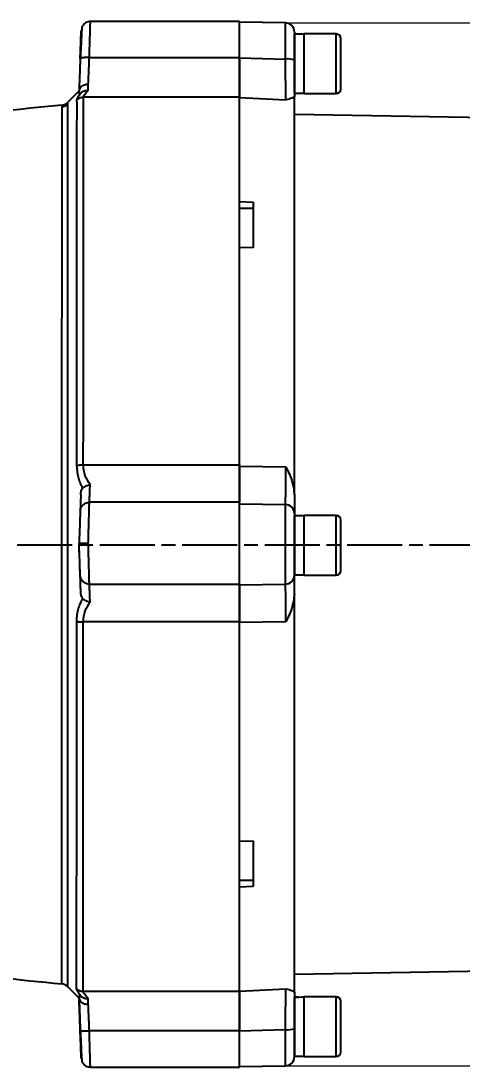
# Model space of a CAD drawing. Header units: millimetres. Extents: x 2180 to 4616, y 795 to 2518.
# Drawn here: x 3882.4 to 3978.7, y 2131.6 to 2359.7 of the extents above; entities that cross this region are included whole.
import ezdxf

# ---------------------------------------------------------------- set-up
doc = ezdxf.new("R2010")
doc.units = ezdxf.units.MM
doc.linetypes.add('AM_ISO08W050', pattern=[18, 12, -1.5, 3, -1.5])
doc.layers.add('AM_5', color=3, linetype='Continuous', lineweight=25)
doc.layers.add('AM_7', color=4, linetype='AM_ISO08W050', lineweight=25)
doc.styles.add('SLDTEXTSTYLE1', font='txt.shx', dxfattribs={"width": 0.7, "bigfont": 'gbcbig.shx'})
doc.dimstyles.new('SLDDIMSTYLE12$0', dxfattribs={"dimtxt": 12, "dimasz": 10, "dimexe": 0, "dimexo": 0.0625, "dimgap": 0.875, "dimtad": 1, "dimdec": 1, "dimlfac": 1.8, "dimrnd": 1e-09, "dimzin": 12, "dimdsep": 46, "dimtxsty": 'SLDTEXTSTYLE1', "dimcen": 0.09, "dimdle": 8.16, "dimclrd": 3, "dimclre": 3, "dimadec": 0, "dimazin": 3, "dimtfac": 1, "dimtdec": 1, "dimtofl": 0, "dimtmove": 0, "dimatfit": 3, "dimfxl": 0, "dimfrac": 2, "dimtolj": 1, "dimlwd": 5, "dimlwe": 5, "dimarcsym": 0})

# ---------------------------------------------------------------- blocks, each defined once
blk = doc.blocks.new('*D50')
at = {"layer": 'AM_5', "color": 3, "lineweight": 5, "transparency": 16777216}
blk.add_line((3940.25, 2359.31), (4127.81, 2359.31), dxfattribs=at)
at = {"layer": 'AM_5', "color": 3, "linetype": 'Continuous', "lineweight": 5, "transparency": 16777216}
for p, q in [((4127.81, 2349.31), (4127.81, 2141.88)), ((3940.24, 2131.88), (4127.81, 2131.88))]:
    blk.add_line(p, q, dxfattribs=at)
at = {"layer": 'AM_5', "color": 3, "transparency": 16777216}
for points in [[(4126.14, 2349.31), (4129.48, 2349.31), (4127.81, 2359.31)], [(4126.14, 2141.88), (4129.48, 2141.88), (4127.81, 2131.88)]]:
    blk.add_solid(points, dxfattribs=at)
at = {"layer": 'Defpoints', "color": 0, "transparency": 16777216}
for p in [(3940.18, 2359.31), (3940.18, 2131.88), (4127.81, 2131.88)]:
    blk.add_point(p, dxfattribs=at)
at = {"layer": 'AM_5', "color": 0, "transparency": 16777216, "insert": (4120.93, 2245.6), "char_height": 12, "attachment_point": 5, "rotation": 90, "style": 'SLDTEXTSTYLE1'}
blk.add_mtext('\\A1;230', dxfattribs=at)

msp = doc.modelspace()

# ---------------------------------------------------------------- linework, layer by layer
at = {"color": 7, "linetype": 'Continuous', "lineweight": 25}
for p, q in [((3930.148, 2359.597), (3897.607, 2359.598)), ((3940.183, 2359.313), (3930.148, 2359.488)), ((3940.183, 2351.418), (3940.183, 2359.313)), ((3944.248, 2356.832), (3942.148, 2356.832)), ((3942.148, 2343.952), (3942.148, 2356.832)), ((3951.248, 2356.892), (3944.248, 2356.892)), ((3944.248, 2343.892), (3944.248, 2356.892)), ((3944.248, 2344.068), (3944.248, 2356.81)), ((3951.248, 2343.892), (3951.248, 2356.892)), ((3895.463, 2351.592), (3895.395, 2351.551)), ((3897.393, 2351.733), (3930.148, 2351.733)), ((3930.148, 2351.668), (3940.183, 2351.418)), ((3897.148, 2344.573), (3897.148, 2345.883)), ((3895.148, 2344.472), (3892.644, 2341.966)), ((3895.148, 2343.879), (3895.148, 2344.495)), ((3930.148, 2343.142), (3896.102, 2343.142)), ((3930.148, 2343.017), (3940.253, 2342.501)), ((3944.248, 2343.892), (3951.248, 2343.892)), ((4071.674, 2337.077), (3942.148, 2339.338)), ((3930.148, 2320.347), (3933.148, 2320.235)), ((3933.148, 2318.812), (3930.148, 2318.812)), ((3933.148, 2310.24), (3930.148, 2310.352)), ((3896.068, 2262.93), (3930.148, 2262.93)), ((3930.148, 2262.626), (3940.252, 2262.506)), ((3930.147, 2254.755), (3897.391, 2254.755)), ((3930.147, 2254.423), (3940.182, 2254.274)), ((3940.182, 2236.921), (3940.182, 2254.274)), ((3944.247, 2251.832), (3942.147, 2251.832)), ((3942.147, 2238.952), (3942.147, 2251.832)), ((3951.247, 2251.892), (3944.247, 2251.892)), ((3944.247, 2238.892), (3944.247, 2251.892)), ((3944.247, 2238.952), (3944.247, 2251.832)), ((3951.247, 2238.892), (3951.247, 2251.892)), ((3895.147, 2245.837), (3895.147, 2245.809)), ((3942.147, 2238.952), (3944.247, 2238.952)), ((3944.247, 2238.892), (3951.247, 2238.892)), ((3897.391, 2236.894), (3930.147, 2236.894)), ((3930.147, 2236.772), (3940.182, 2236.921)), ((3930.147, 2228.683), (3896.053, 2228.683)), ((3940.252, 2228.689), (3930.147, 2228.57)), ((3930.147, 2180.844), (3933.147, 2180.955)), ((3930.264, 2172.383), (3933.147, 2172.383)), ((3933.147, 2170.96), (3930.147, 2170.849)), ((3930.147, 2165.675), (3930.147, 2170.849)), ((3942.147, 2151.857), (4071.673, 2154.117)), ((3891.399, 2149.741), (3891.399, 2149.741)), ((3892.621, 2149.169), (3895.153, 2146.634)), ((3892.625, 2149.165), (3895.147, 2146.64)), ((3892.625, 2149.165), (3892.626, 2149.163)), ((3895.147, 2147.268), (3895.147, 2146.665)), ((3896.019, 2148.127), (3930.147, 2148.127)), ((3930.147, 2148.178), (3940.252, 2148.695)), ((3942.147, 2146.717), (3942.147, 2146.832)), ((3951.247, 2146.892), (3944.247, 2146.892)), ((3944.247, 2140.392), (3944.247, 2146.892)), ((3944.247, 2133.952), (3944.247, 2146.83)), ((3951.247, 2140.392), (3951.247, 2146.892)), ((3895.147, 2146.645), (3895.147, 2146.665)), ((3895.147, 2146.621), (3895.147, 2146.641)), ((3895.147, 2146.64), (3895.147, 2146.64)), ((3895.147, 2146.64), (3895.147, 2146.64)), ((3895.148, 2146.614), (3895.147, 2146.621)), ((3942.147, 2133.952), (3942.147, 2146.717)), ((3944.247, 2133.892), (3944.247, 2140.392)), ((3951.247, 2133.892), (3951.247, 2140.392)), ((3895.391, 2139.675), (3895.459, 2139.635)), ((3930.147, 2139.501), (3897.39, 2139.501)), ((3930.147, 2139.527), (3940.182, 2139.777)), ((3940.182, 2131.882), (3940.182, 2139.777)), ((3942.147, 2133.952), (3944.247, 2133.952)), ((3944.247, 2133.892), (3951.247, 2133.892)), ((3897.603, 2131.598), (3930.147, 2131.598)), ((3930.147, 2131.707), (3940.182, 2131.882))]:
    msp.add_line(p, q, dxfattribs=at)
at = {"color": 7, "linetype": 'Continuous', "lineweight": 25, "flags": 128}
msp.add_lwpolyline([(3897.147, 2145.297), (3897.147, 2145.476), (3897.147, 2145.651), (3897.147, 2145.82), (3897.147, 2145.985), (3897.147, 2146.145), (3897.147, 2146.3), (3897.147, 2146.449), (3897.147, 2146.594)], dxfattribs=at)
at = {"color": 7, "linetype": 'Continuous', "lineweight": 25}
for centre, radius, start, end in [((3940.148, 2357.313), 2, 359.99969, 88.99969), ((3951.248, 2355.892), 1, 359.99969, 89.99969), ((3940.664, 2346.09), 5.35, 73.89589, 95.15802), ((3951.248, 2344.892), 1, 269.99969, 359.99969), ((3954.258, 1687.503), 656.897, 95.489386, 101.924805), ((3891.228, 2343.379), 2, 275.4893, 315.06662), ((3940.152, 2252.279), 1.995, 0.12453, 89.12989), ((3951.247, 2250.892), 1, 359.99969, 89.99969), ((3940.152, 2238.916), 1.995, 270.86948, 359.87485), ((3951.247, 2239.892), 1, 269.99969, 359.99969), ((3952.97, 2803.746), 656.897, 259.692209, 264.621686), ((3891.211, 2147.75), 2, 45.01628, 84.62182), ((3891.211, 2147.75), 2, 44.96902, 84.62197), ((3951.247, 2145.892), 1, 359.99969, 89.99969), ((3940.663, 2145.106), 5.35, 264.84135, 286.10349), ((3940.147, 2133.882), 2, 270.99969, 359.99969), ((3951.247, 2134.892), 1, 269.99969, 359.99969)]:
    msp.add_arc(centre, radius, start, end, dxfattribs=at)
for centre, major_axis, ratio, start_param, end_param in [((3942.148, 2350.392), (11.154, 0), 0.5773503, 4.712389, 4.9017857), ((3944.248, 2350.392), (11.154, 0), 0.5773503, 4.6181163, 4.712389), ((3895.27, 2242.094), (-3.458, 99.039), 0.0000745, 4.6429335, 4.7499054), ((3942.147, 2140.392), (11.154, 0), 0.5773503, 1.4765235, 1.5707963), ((3944.247, 2140.392), (11.154, 0), 0.5773503, 1.5707963, 1.760193), ((3891.81, 2242.216), (-3.337, 95.576), 0.0000745, 3.1448209, 3.1516235)]:
    msp.add_ellipse(centre, major_axis=major_axis, ratio=ratio, start_param=start_param, end_param=end_param, dxfattribs=at)
for points, knots in [([(3897.686, 2359.596), (3897.498, 2359.588), (3897.108, 2359.572), (3896.551, 2359.329), (3896.065, 2358.934), (3895.868, 2358.568), (3895.77, 2358.387)], [0, 0, 0, 0, 0.2333499, 0.484891, 0.744508, 1, 1, 1, 1]), ([(3897.393, 2351.733), (3897.41, 2352.333), (3897.44, 2353.472), (3897.491, 2355.365), (3897.533, 2356.841), (3897.561, 2357.901), (3897.578, 2358.509), (3897.598, 2359.25), (3897.612, 2359.762), (3897.607, 2359.574), (3897.607, 2359.563)], [0, 0, 0, 0, 0.1406686, 0.2673929, 0.4783479, 0.5663563, 0.6529404, 0.7381007, 0.9838874, 1, 1, 1, 1]), ([(3930.148, 2351.733), (3930.148, 2352.796), (3930.148, 2354.921), (3930.148, 2357.49), (3930.148, 2359.259), (3930.148, 2359.483), (3930.148, 2359.594)], [0, 0, 0, 0, 0.25036608, 0.50073216, 0.75109823, 1, 1, 1, 1]), ([(3895.772, 2358.392), (3895.756, 2358.267), (3895.724, 2358.017), (3895.64, 2356.445), (3895.539, 2354.247), (3895.465, 2352.475), (3895.428, 2351.595)], [0, 0, 0, 0, 0.254696, 0.5062842, 0.7546307, 1, 1, 1, 1]), ([(3895.496, 2354.436), (3895.506, 2354.705), (3895.542, 2355.749), (3895.577, 2356.746), (3895.604, 2357.519), (3895.606, 2357.591), (3895.608, 2357.633)], [0, 0, 0, 0, 0.1366129, 0.5304212, 0.7239462, 1, 1, 1, 1]), ([(3895.395, 2351.521), (3895.421, 2352.262), (3895.457, 2353.316), (3895.487, 2354.179), (3895.496, 2354.436)], [0, 0, 0, 0, 0.7030079, 1, 1, 1, 1]), ([(3952.248, 2350.392), (3952.248, 2351.084), (3952.248, 2352.149), (3952.248, 2353.429), (3952.248, 2354.31), (3952.248, 2355.02), (3952.248, 2355.706), (3952.248, 2355.819), (3952.248, 2355.892)], [0, 0, 0, 0, 0.2394568, 0.3683607, 0.5, 0.6316393, 0.7605432, 1, 1, 1, 1]), ([(3895.395, 2351.551), (3895.376, 2351.029), (3895.341, 2350.014), (3895.291, 2348.591), (3895.223, 2346.645), (3895.18, 2345.399), (3895.149, 2344.513)], [0, 0, 0, 0, 0.1983107, 0.386023, 0.5632417, 1, 1, 1, 1]), ([(3897.393, 2351.733), (3897.143, 2351.739), (3896.757, 2351.747), (3896.293, 2351.731), (3895.972, 2351.71), (3895.717, 2351.678), (3895.514, 2351.641), (3895.479, 2351.608), (3895.463, 2351.592)], [0, 0, 0, 0, 0.2702959, 0.4157421, 0.5642569, 0.7127719, 0.8582187, 1, 1, 1, 1]), ([(3897.148, 2345.883), (3897.18, 2346.632), (3897.231, 2347.829), (3897.316, 2349.883), (3897.367, 2351.096), (3897.393, 2351.733)], [0, 0, 0, 0, 0.442556, 0.7070771, 1, 1, 1, 1]), ([(3930.148, 2343.017), (3930.148, 2343.299), (3930.148, 2343.86), (3930.148, 2345.879), (3930.148, 2348.528), (3930.148, 2350.621), (3930.148, 2351.668)], [0, 0, 0, 0, 0.2500466, 0.4994486, 0.7493959, 1, 1, 1, 1]), ([(3940.253, 2342.501), (3940.252, 2342.776), (3940.251, 2343.146), (3940.246, 2344.101), (3940.242, 2344.779), (3940.236, 2345.595), (3940.226, 2346.613), (3940.213, 2347.924), (3940.2, 2349.554), (3940.189, 2350.777), (3940.183, 2351.418)], [0, 0, 0, 0, 0.24428957, 0.32903605, 0.41448985, 0.50012501, 0.59799237, 0.71577027, 0.85107242, 1, 1, 1, 1]), ([(3942.148, 2351.23), (3942.148, 2350.47), (3942.148, 2348.955), (3942.148, 2346.827), (3942.148, 2344.87), (3942.148, 2343.805), (3942.148, 2343.271)], [0, 0, 0, 0, 0.2507669, 0.5000113, 0.749245, 1, 1, 1, 1]), ([(3952.248, 2344.892), (3952.248, 2344.966), (3952.248, 2345.079), (3952.248, 2345.765), (3952.248, 2346.475), (3952.248, 2347.356), (3952.248, 2348.636), (3952.248, 2349.7), (3952.248, 2350.392)], [0, 0, 0, 0, 0.2394568, 0.3683607, 0.5, 0.6316393, 0.7605432, 1, 1, 1, 1]), ([(3897.148, 2345.883), (3897.003, 2345.878), (3896.715, 2345.869), (3896.289, 2345.767), (3895.904, 2345.603), (3895.59, 2345.384), (3895.357, 2345.131), (3895.192, 2344.841), (3895.163, 2344.625), (3895.149, 2344.513)], [0, 0, 0, 0, 0.14037969, 0.27934696, 0.43421745, 0.57550646, 0.70514845, 0.84665009, 1, 1, 1, 1]), ([(3894.687, 2342.565), (3894.728, 2342.727), (3894.813, 2343.067), (3895.335, 2343.767), (3895.609, 2344.133)], [0, 0, 0, 0, 0.4772622, 1, 1, 1, 1]), ([(3894.687, 2342.564), (3894.785, 2342.65), (3894.981, 2342.823), (3895.334, 2343.004), (3895.712, 2343.121), (3895.973, 2343.135), (3896.102, 2343.142)], [0, 0, 0, 0, 0.24911197, 0.50206826, 0.75396005, 1, 1, 1, 1]), ([(3895.609, 2344.133), (3895.553, 2344.084), (3895.421, 2343.969), (3895.256, 2343.857), (3895.162, 2343.827), (3895.152, 2343.863), (3895.148, 2343.879)], [0, 0, 0, 0, 0.1458908, 0.3468199, 0.7287309, 1, 1, 1, 1]), ([(3895.609, 2344.133), (3895.706, 2344.209), (3895.906, 2344.367), (3896.269, 2344.51), (3896.687, 2344.596), (3896.981, 2344.581), (3897.148, 2344.573)], [0, 0, 0, 0, 0.2395315, 0.4944886, 0.7142619, 1, 1, 1, 1]), ([(3896.068, 2262.93), (3896.069, 2265.886), (3896.071, 2271.734), (3896.075, 2280.16), (3896.078, 2288.14), (3896.082, 2296.418), (3896.085, 2304.782), (3896.088, 2312.954), (3896.092, 2320.12), (3896.094, 2326.279), (3896.097, 2331.453), (3896.098, 2335.682), (3896.1, 2339.001), (3896.101, 2341.534), (3896.102, 2342.614), (3896.102, 2343.142)], [0, 0, 0, 0, 0.0747451, 0.1478589, 0.2193413, 0.2891922, 0.3797685, 0.467446, 0.5522244, 0.6341035, 0.7130829, 0.7891626, 0.8623421, 0.9326213, 1, 1, 1, 1]), ([(3896.102, 2343.142), (3896.155, 2343.299), (3896.262, 2343.615), (3896.851, 2344.252), (3897.148, 2344.573)], [0, 0, 0, 0, 0.4963659, 1, 1, 1, 1]), ([(3930.148, 2330.486), (3930.148, 2330.573), (3930.148, 2332.29), (3930.148, 2335.005), (3930.148, 2338.514), (3930.148, 2341.251), (3930.148, 2342.429), (3930.148, 2343.017)], [0, 0, 0, 0, 0.0131855, 0.2598891, 0.5065928, 0.7532964, 1, 1, 1, 1]), ([(3942.148, 2343.271), (3942.002, 2343.151), (3941.71, 2342.91), (3940.74, 2342.638), (3940.253, 2342.501)], [0, 0, 0, 0, 0.4975573, 1, 1, 1, 1]), ([(3891.399, 2149.741), (3891.399, 2149.831), (3891.399, 2150.012), (3891.399, 2151.358), (3891.399, 2153.524), (3891.4, 2156.605), (3891.4, 2160.589), (3891.401, 2164.297), (3891.401, 2167.141), (3891.401, 2168.772), (3891.401, 2170.476), (3891.401, 2172.25), (3891.401, 2174.094), (3891.402, 2176.008), (3891.402, 2178.894), (3891.402, 2183.069), (3891.403, 2188.933), (3891.404, 2195.798), (3891.405, 2202.743), (3891.406, 2209.516), (3891.406, 2215.886), (3891.407, 2222.735), (3891.408, 2230.047), (3891.408, 2237.793), (3891.409, 2245.809), (3891.41, 2253.813), (3891.411, 2261.528), (3891.411, 2268.813), (3891.412, 2275.64), (3891.412, 2281.992), (3891.413, 2288.077), (3891.414, 2293.848), (3891.414, 2299.261), (3891.415, 2303.12), (3891.415, 2305.675), (3891.416, 2307.12), (3891.416, 2308.506), (3891.416, 2309.834), (3891.416, 2311.106), (3891.416, 2312.322), (3891.417, 2315.438), (3891.417, 2320.162), (3891.418, 2325.887), (3891.418, 2330.732), (3891.419, 2334.676), (3891.419, 2337.722), (3891.419, 2339.854), (3891.419, 2341.163), (3891.419, 2341.313), (3891.419, 2341.388)], [0, 0, 0, 0, 0.0296529, 0.0597596, 0.0903203, 0.121335, 0.1528036, 0.1847262, 0.1939339, 0.2031788, 0.2124607, 0.2217798, 0.231136, 0.2405293, 0.2499597, 0.2723294, 0.297237, 0.3246821, 0.3546643, 0.3760668, 0.3985975, 0.4222564, 0.4470433, 0.4729582, 0.5000012, 0.5269362, 0.5527631, 0.5774817, 0.6010919, 0.6235936, 0.6449867, 0.6676297, 0.6888821, 0.7087436, 0.7151195, 0.7213375, 0.7273978, 0.7333003, 0.739045, 0.7446319, 0.750061, 0.7827354, 0.8150007, 0.8468569, 0.878304, 0.9093419, 0.9399706, 0.97019, 1, 1, 1, 1]), ([(3892.65, 2341.521), (3892.471, 2341.371), (3892.112, 2341.069), (3891.65, 2340.983), (3891.419, 2340.939)], [0, 0, 0, 0, 0.4999289, 1, 1, 1, 1]), ([(3892.644, 2341.511), (3892.644, 2341.123), (3892.644, 2340.343), (3892.644, 2338.015), (3892.643, 2334.858), (3892.643, 2330.824), (3892.642, 2325.974), (3892.642, 2320.349), (3892.641, 2314.005), (3892.641, 2307.001), (3892.64, 2299.407), (3892.639, 2291.294), (3892.638, 2282.742), (3892.637, 2273.831), (3892.636, 2264.649), (3892.635, 2255.282), (3892.635, 2245.823), (3892.634, 2236.361), (3892.633, 2226.987), (3892.632, 2217.792), (3892.631, 2208.865), (3892.63, 2200.29), (3892.629, 2192.152), (3892.629, 2184.527), (3892.628, 2177.49), (3892.627, 2171.108), (3892.627, 2165.443), (3892.626, 2160.549), (3892.626, 2156.474), (3892.626, 2153.251), (3892.625, 2150.935), (3892.625, 2149.463), (3892.625, 2149.264), (3892.625, 2149.165)], [0, 0, 0, 0, 0.0319997, 0.0642664, 0.0965331, 0.1287997, 0.1610664, 0.1933331, 0.2255998, 0.2578664, 0.2901331, 0.3223998, 0.3546665, 0.3869332, 0.4191998, 0.4514665, 0.4837332, 0.5159999, 0.5482665, 0.5805332, 0.6127999, 0.6450666, 0.6773332, 0.7095999, 0.7418666, 0.7741333, 0.8063999, 0.8386666, 0.8709333, 0.9032, 0.9354666, 0.9677333, 1, 1, 1, 1]), ([(3892.644, 2341.957), (3892.644, 2341.961), (3892.644, 2341.966), (3892.644, 2341.515), (3892.644, 2341.511)], [0, 0, 0, 0, 0.9916131, 1, 1, 1, 1]), ([(3894.653, 2262.828), (3894.654, 2265.563), (3894.656, 2270.939), (3894.659, 2278.653), (3894.663, 2285.885), (3894.665, 2292.605), (3894.668, 2298.807), (3894.671, 2305.366), (3894.674, 2312.024), (3894.677, 2318.493), (3894.68, 2323.933), (3894.682, 2328.432), (3894.684, 2332.092), (3894.686, 2335.016), (3894.687, 2337.309), (3894.688, 2339.226), (3894.688, 2340.728), (3894.688, 2341.84), (3894.687, 2342.347), (3894.687, 2342.565)], [0, 0, 0, 0, 0.069544, 0.1366662, 0.2013664, 0.2636441, 0.3234991, 0.380931, 0.462516, 0.5386511, 0.6093347, 0.6745656, 0.7343428, 0.7886652, 0.8375319, 0.880942, 0.9303299, 0.9700165, 1, 1, 1, 1]), ([(3930.148, 2320.347), (3930.148, 2322.292), (3930.148, 2324.335), (3930.148, 2326.035), (3930.148, 2326.116)], [0, 0, 0, 0, 0.9523312, 1, 1, 1, 1]), ([(3930.148, 2310.264), (3930.148, 2311.527), (3930.148, 2314.542), (3930.148, 2317.243), (3930.148, 2318.812)], [0, 0, 0, 0, 0.41880945, 1, 1, 1, 1]), ([(3894.653, 2262.828), (3894.75, 2262.843), (3894.945, 2262.874), (3895.297, 2262.905), (3895.676, 2262.926), (3895.938, 2262.929), (3896.068, 2262.93)], [0, 0, 0, 0, 0.2475722, 0.5, 0.7524278, 1, 1, 1, 1]), ([(3895.958, 2257.866), (3895.579, 2258.625), (3894.843, 2260.1), (3894.715, 2261.937), (3894.653, 2262.828)], [0, 0, 0, 0, 0.5146876, 1, 1, 1, 1]), ([(3897.553, 2258.61), (3897.136, 2259.233), (3896.31, 2260.465), (3896.148, 2262.114), (3896.068, 2262.93)], [0, 0, 0, 0, 0.5050283, 1, 1, 1, 1]), ([(3930.147, 2254.423), (3930.147, 2254.65), (3930.147, 2255.102), (3930.147, 2256.981), (3930.148, 2259.525), (3930.148, 2261.591), (3930.148, 2262.626)], [0, 0, 0, 0, 0.25006523, 0.49944561, 0.74938637, 1, 1, 1, 1]), ([(3940.182, 2254.274), (3940.188, 2254.371), (3940.199, 2254.555), (3940.212, 2255.157), (3940.222, 2255.773), (3940.23, 2256.315), (3940.241, 2257.409), (3940.25, 2259.368), (3940.251, 2261.475), (3940.252, 2262.506)], [0, 0, 0, 0, 0.1490589, 0.284486, 0.365253, 0.4374072, 0.5004523, 0.7554674, 1, 1, 1, 1]), ([(3940.252, 2262.506), (3940.74, 2261.535), (3941.709, 2259.602), (3942.002, 2257.455), (3942.147, 2256.387)], [0, 0, 0, 0, 0.5024427, 1, 1, 1, 1]), ([(3895.958, 2257.866), (3896.056, 2257.95), (3896.258, 2258.122), (3896.649, 2258.337), (3897.089, 2258.511), (3897.398, 2258.577), (3897.553, 2258.61)], [0, 0, 0, 0, 0.2386671, 0.4926942, 0.7442037, 1, 1, 1, 1]), ([(3897.391, 2254.755), (3897.396, 2254.865), (3897.406, 2255.089), (3897.44, 2255.891), (3897.488, 2257.033), (3897.531, 2258.078), (3897.553, 2258.61)], [0, 0, 0, 0, 0.2356127, 0.4808109, 0.7356041, 1, 1, 1, 1]), ([(3895.518, 2256.407), (3895.502, 2255.954), (3895.47, 2255.049), (3895.433, 2254.003), (3895.405, 2253.197), (3895.397, 2252.959), (3895.392, 2252.84)], [0, 0, 0, 0, 0.2423696, 0.4853152, 0.7431963, 1, 1, 1, 1]), ([(3895.518, 2256.407), (3895.538, 2256.676), (3895.57, 2257.081), (3895.733, 2257.558), (3895.864, 2257.771), (3895.943, 2257.851), (3895.958, 2257.866)], [0, 0, 0, 0, 0.5019977, 0.7519527, 0.9535485, 1, 1, 1, 1]), ([(3942.147, 2256.387), (3942.147, 2255.835), (3942.147, 2254.733), (3942.147, 2253.513), (3942.147, 2252.627), (3942.147, 2252.398), (3942.147, 2252.283)], [0, 0, 0, 0, 0.250755, 0.4999887, 0.7492331, 1, 1, 1, 1]), ([(3895.393, 2252.84), (3895.428, 2253.084), (3895.501, 2253.591), (3895.969, 2254.234), (3896.634, 2254.675), (3897.145, 2254.729), (3897.391, 2254.755)], [0, 0, 0, 0, 0.2409388, 0.5005407, 0.7598409, 1, 1, 1, 1]), ([(3897.149, 2245.842), (3897.169, 2246.587), (3897.203, 2247.842), (3897.259, 2249.894), (3897.317, 2252.045), (3897.371, 2254.036), (3897.385, 2254.52), (3897.391, 2254.755)], [0, 0, 0, 0, 0.17216565, 0.28957594, 0.50053694, 0.75812355, 1, 1, 1, 1]), ([(3930.147, 2241.392), (3930.147, 2241.804), (3930.147, 2243.117), (3930.147, 2245.862), (3930.147, 2249.093), (3930.147, 2251.912), (3930.147, 2254.017), (3930.147, 2254.509), (3930.147, 2254.755)], [0, 0, 0, 0, 0.0834594, 0.2667675, 0.4500756, 0.6333838, 0.8166919, 1, 1, 1, 1]), ([(3895.392, 2252.84), (3895.386, 2252.647), (3895.372, 2252.26), (3895.314, 2250.601), (3895.237, 2248.39), (3895.177, 2246.688), (3895.147, 2245.837)], [0, 0, 0, 0, 0.2501088, 0.5000493, 0.7500207, 1, 1, 1, 1]), ([(3952.247, 2239.892), (3952.247, 2239.966), (3952.247, 2240.079), (3952.247, 2240.765), (3952.247, 2241.475), (3952.247, 2242.356), (3952.247, 2243.636), (3952.247, 2245.392), (3952.247, 2247.149), (3952.247, 2248.429), (3952.247, 2249.31), (3952.247, 2250.02), (3952.247, 2250.706), (3952.247, 2250.819), (3952.247, 2250.892)], [0, 0, 0, 0, 0.1197284, 0.1841803, 0.25, 0.3158197, 0.3802716, 0.5, 0.6197284, 0.6841803, 0.75, 0.8158197, 0.8802716, 1, 1, 1, 1]), ([(3895.147, 2245.837), (3895.167, 2245.838), (3895.2, 2245.839), (3895.418, 2245.84), (3895.686, 2245.84), (3896.032, 2245.84), (3896.512, 2245.84), (3896.898, 2245.841), (3897.149, 2245.842)], [0, 0, 0, 0, 0.2060336, 0.3367467, 0.4847907, 0.6326865, 0.7619928, 1, 1, 1, 1]), ([(3895.392, 2238.809), (3895.386, 2239.008), (3895.372, 2239.404), (3895.314, 2241.078), (3895.236, 2243.293), (3895.177, 2244.989), (3895.147, 2245.837)], [0, 0, 0, 0, 0.2517027, 0.5016332, 0.7507978, 1, 1, 1, 1]), ([(3897.391, 2236.894), (3897.385, 2237.135), (3897.371, 2237.631), (3897.317, 2239.642), (3897.259, 2241.8), (3897.203, 2243.848), (3897.169, 2245.098), (3897.149, 2245.842)], [0, 0, 0, 0, 0.2427621, 0.5013465, 0.7114494, 0.8284362, 1, 1, 1, 1]), ([(3897.391, 2236.894), (3897.145, 2236.92), (3896.633, 2236.975), (3895.969, 2237.415), (3895.501, 2238.058), (3895.428, 2238.565), (3895.392, 2238.809)], [0, 0, 0, 0, 0.2401596, 0.4994595, 0.7590609, 1, 1, 1, 1]), ([(3895.517, 2235.221), (3895.501, 2235.684), (3895.469, 2236.609), (3895.432, 2237.657), (3895.405, 2238.451), (3895.397, 2238.689), (3895.392, 2238.809)], [0, 0, 0, 0, 0.2474466, 0.4951672, 0.7474842, 1, 1, 1, 1]), ([(3942.147, 2234.808), (3942.147, 2235.361), (3942.147, 2236.462), (3942.147, 2237.682), (3942.147, 2238.568), (3942.147, 2238.797), (3942.147, 2238.912)], [0, 0, 0, 0, 0.250755, 0.4999887, 0.7492331, 1, 1, 1, 1]), ([(3897.553, 2233.023), (3897.531, 2233.555), (3897.487, 2234.6), (3897.44, 2235.746), (3897.406, 2236.553), (3897.396, 2236.782), (3897.391, 2236.894)], [0, 0, 0, 0, 0.26432, 0.5190878, 0.7643113, 1, 1, 1, 1]), ([(3930.147, 2228.57), (3930.147, 2229.602), (3930.147, 2231.664), (3930.147, 2234.208), (3930.147, 2236.09), (3930.147, 2236.544), (3930.147, 2236.772)], [0, 0, 0, 0, 0.2500466, 0.4994486, 0.7493959, 1, 1, 1, 1]), ([(3940.252, 2228.689), (3940.251, 2229.723), (3940.251, 2231.116), (3940.245, 2232.65), (3940.241, 2233.53), (3940.235, 2234.369), (3940.225, 2235.195), (3940.213, 2235.978), (3940.199, 2236.64), (3940.188, 2236.824), (3940.182, 2236.921)], [0, 0, 0, 0, 0.2442896, 0.329036, 0.4144898, 0.500125, 0.5979924, 0.7157703, 0.8510724, 1, 1, 1, 1]), ([(3894.638, 2228.784), (3894.698, 2229.653), (3894.824, 2231.498), (3895.564, 2232.983), (3895.956, 2233.769)], [0, 0, 0, 0, 0.4710631, 1, 1, 1, 1]), ([(3895.956, 2233.769), (3895.893, 2233.844), (3895.744, 2234.025), (3895.573, 2234.534), (3895.539, 2234.954), (3895.517, 2235.221)], [0, 0, 0, 0, 0.2096697, 0.4969081, 1, 1, 1, 1]), ([(3895.956, 2233.769), (3896.045, 2233.692), (3896.229, 2233.533), (3896.566, 2233.34), (3897.007, 2233.146), (3897.342, 2233.07), (3897.553, 2233.023)], [0, 0, 0, 0, 0.2180112, 0.4512605, 0.6551007, 1, 1, 1, 1]), ([(3942.147, 2234.808), (3942.002, 2233.74), (3941.709, 2231.594), (3940.739, 2229.66), (3940.252, 2228.689)], [0, 0, 0, 0, 0.49755733, 1, 1, 1, 1]), ([(3896.053, 2228.683), (3896.135, 2229.503), (3896.3, 2231.159), (3897.133, 2232.397), (3897.553, 2233.023)], [0, 0, 0, 0, 0.4949431, 1, 1, 1, 1]), ([(3894.604, 2148.704), (3894.604, 2149.245), (3894.604, 2150.35), (3894.605, 2152.924), (3894.607, 2156.281), (3894.609, 2160.545), (3894.611, 2165.745), (3894.614, 2171.918), (3894.617, 2179.082), (3894.62, 2187.235), (3894.624, 2195.562), (3894.627, 2203.79), (3894.631, 2211.711), (3894.634, 2220.064), (3894.637, 2225.856), (3894.638, 2228.784)], [0, 0, 0, 0, 0.0678553, 0.1385233, 0.2120041, 0.2882979, 0.3674046, 0.4493245, 0.5340576, 0.6216041, 0.7119641, 0.781597, 0.8528139, 0.9256148, 1, 1, 1, 1]), ([(3894.638, 2228.784), (3894.736, 2228.769), (3894.933, 2228.739), (3895.286, 2228.707), (3895.664, 2228.687), (3895.924, 2228.684), (3896.053, 2228.683)], [0, 0, 0, 0, 0.2497399, 0.5029105, 0.7545831, 1, 1, 1, 1]), ([(3896.019, 2148.127), (3896.019, 2148.667), (3896.019, 2149.769), (3896.02, 2152.336), (3896.022, 2155.688), (3896.024, 2159.951), (3896.026, 2165.158), (3896.029, 2171.35), (3896.032, 2178.546), (3896.035, 2186.748), (3896.039, 2195.135), (3896.042, 2203.433), (3896.046, 2211.429), (3896.049, 2219.868), (3896.052, 2225.723), (3896.053, 2228.683)], [0, 0, 0, 0, 0.067352, 0.1376094, 0.210772, 0.2868395, 0.3658117, 0.4476884, 0.5324692, 0.620154, 0.7107424, 0.7806056, 0.8521029, 0.9252344, 1, 1, 1, 1]), ([(3930.147, 2172.383), (3930.147, 2173.953), (3930.147, 2176.653), (3930.147, 2179.668), (3930.147, 2180.931)], [0, 0, 0, 0, 0.5811906, 1, 1, 1, 1]), ([(3930.147, 2148.178), (3930.147, 2148.765), (3930.147, 2149.939), (3930.147, 2152.703), (3930.147, 2156.035), (3930.147, 2158.83), (3930.147, 2160.182)], [0, 0, 0, 0, 0.2540651, 0.5081301, 0.7621952, 1, 1, 1, 1]), ([(3895.599, 2147.023), (3895.304, 2147.415), (3894.74, 2148.165), (3894.648, 2148.53), (3894.604, 2148.704)], [0, 0, 0, 0, 0.5227417, 1, 1, 1, 1]), ([(3894.604, 2148.704), (3894.7, 2148.619), (3894.896, 2148.447), (3895.248, 2148.267), (3895.627, 2148.148), (3895.889, 2148.134), (3896.019, 2148.127)], [0, 0, 0, 0, 0.2475715, 0.5, 0.7524285, 1, 1, 1, 1]), ([(3895.147, 2147.268), (3895.161, 2147.294), (3895.179, 2147.329), (3895.342, 2147.233), (3895.469, 2147.137), (3895.566, 2147.051), (3895.599, 2147.023)], [0, 0, 0, 0, 0.5401867, 0.7445987, 0.9130344, 1, 1, 1, 1]), ([(3895.599, 2147.023), (3895.696, 2146.947), (3895.896, 2146.79), (3896.259, 2146.651), (3896.68, 2146.566), (3896.977, 2146.584), (3897.147, 2146.594)], [0, 0, 0, 0, 0.24041229, 0.49413595, 0.70975194, 1, 1, 1, 1]), ([(3897.147, 2146.594), (3896.828, 2146.937), (3896.194, 2147.619), (3896.077, 2147.958), (3896.019, 2148.127)], [0, 0, 0, 0, 0.5038209, 1, 1, 1, 1]), ([(3930.147, 2139.527), (3930.147, 2140.573), (3930.147, 2142.661), (3930.147, 2145.31), (3930.147, 2147.331), (3930.147, 2147.895), (3930.147, 2148.178)], [0, 0, 0, 0, 0.2500652, 0.4994456, 0.7493864, 1, 1, 1, 1]), ([(3940.182, 2139.777), (3940.188, 2140.418), (3940.199, 2141.641), (3940.211, 2143.121), (3940.221, 2144.21), (3940.229, 2144.976), (3940.241, 2146.263), (3940.249, 2147.843), (3940.251, 2148.415), (3940.252, 2148.695)], [0, 0, 0, 0, 0.1490589, 0.284486, 0.365253, 0.4374072, 0.5004523, 0.7554674, 1, 1, 1, 1]), ([(3940.252, 2148.695), (3940.739, 2148.558), (3941.709, 2148.285), (3942.001, 2148.044), (3942.147, 2147.924)], [0, 0, 0, 0, 0.5024427, 1, 1, 1, 1]), ([(3942.147, 2147.924), (3942.147, 2147.39), (3942.147, 2146.325), (3942.147, 2144.369), (3942.147, 2142.24), (3942.147, 2140.725), (3942.147, 2139.965)], [0, 0, 0, 0, 0.250755, 0.4999887, 0.7492331, 1, 1, 1, 1]), ([(3895.147, 2146.665), (3895.147, 2146.664), (3895.147, 2146.663), (3895.147, 2146.656), (3895.147, 2146.651), (3895.148, 2146.648)], [0, 0, 0, 0, 0.543353, 0.7777303, 1, 1, 1, 1]), ([(3895.391, 2139.645), (3895.373, 2140.164), (3895.337, 2141.172), (3895.288, 2142.584), (3895.221, 2144.506), (3895.178, 2145.739), (3895.147, 2146.614)], [0, 0, 0, 0, 0.1994959, 0.3879677, 0.5656023, 1, 1, 1, 1]), ([(3895.148, 2146.648), (3895.18, 2146.477), (3895.246, 2146.128), (3895.688, 2145.678), (3896.232, 2145.421), (3896.741, 2145.31), (3897.011, 2145.301), (3897.147, 2145.297)], [0, 0, 0, 0, 0.23797151, 0.48374175, 0.73730528, 0.86766451, 1, 1, 1, 1]), ([(3895.148, 2146.648), (3895.157, 2146.37), (3895.176, 2145.817), (3895.209, 2144.897), (3895.252, 2143.647), (3895.312, 2141.924), (3895.364, 2140.454), (3895.391, 2139.675)], [0, 0, 0, 0, 0.144554, 0.2884649, 0.4330404, 0.6996445, 1, 1, 1, 1]), ([(3897.39, 2139.501), (3897.363, 2140.13), (3897.313, 2141.328), (3897.229, 2143.359), (3897.178, 2144.551), (3897.147, 2145.297)], [0, 0, 0, 0, 0.2929993, 0.5575399, 1, 1, 1, 1]), ([(3952.247, 2140.392), (3952.247, 2141.084), (3952.247, 2142.149), (3952.247, 2143.429), (3952.247, 2144.31), (3952.247, 2145.02), (3952.247, 2145.706), (3952.247, 2145.819), (3952.247, 2145.892)], [0, 0, 0, 0, 0.2394568, 0.3683607, 0.5, 0.6316393, 0.7605432, 1, 1, 1, 1]), ([(3952.247, 2134.892), (3952.247, 2134.966), (3952.247, 2135.079), (3952.247, 2135.765), (3952.247, 2136.475), (3952.247, 2137.356), (3952.247, 2138.636), (3952.247, 2139.7), (3952.247, 2140.392)], [0, 0, 0, 0, 0.2394568, 0.3683607, 0.5, 0.6316393, 0.7605432, 1, 1, 1, 1]), ([(3895.391, 2139.675), (3895.417, 2138.934), (3895.453, 2137.88), (3895.483, 2137.017), (3895.492, 2136.76)], [0, 0, 0, 0, 0.7030079, 1, 1, 1, 1]), ([(3895.604, 2133.563), (3895.604, 2133.551), (3895.609, 2133.417), (3895.589, 2133.977), (3895.542, 2135.33), (3895.471, 2137.34), (3895.419, 2138.831), (3895.391, 2139.645)], [0, 0, 0, 0, 0.0250103, 0.2767599, 0.5516114, 0.7552959, 1, 1, 1, 1]), ([(3895.424, 2139.633), (3895.462, 2138.717), (3895.505, 2137.652), (3895.543, 2136.829), (3895.548, 2136.712)], [0, 0, 0, 0, 0.8585954, 1, 1, 1, 1]), ([(3895.459, 2139.635), (3895.475, 2139.619), (3895.51, 2139.588), (3895.713, 2139.552), (3895.968, 2139.522), (3896.289, 2139.501), (3896.753, 2139.487), (3897.139, 2139.495), (3897.39, 2139.501)], [0, 0, 0, 0, 0.14182274, 0.28726286, 0.43577111, 0.58427906, 0.72971833, 1, 1, 1, 1]), ([(3897.604, 2131.598), (3897.601, 2131.709), (3897.594, 2131.935), (3897.549, 2133.627), (3897.492, 2135.685), (3897.439, 2137.67), (3897.407, 2138.87), (3897.39, 2139.501)], [0, 0, 0, 0, 0.24257233, 0.49659086, 0.71867262, 0.85202696, 1, 1, 1, 1]), ([(3895.492, 2136.76), (3895.502, 2136.491), (3895.538, 2135.447), (3895.573, 2134.45), (3895.6, 2133.677), (3895.602, 2133.605), (3895.604, 2133.563)], [0, 0, 0, 0, 0.1366127, 0.5304205, 0.7239453, 1, 1, 1, 1]), ([(3895.548, 2136.712), (3895.577, 2136.073), (3895.64, 2134.66), (3895.717, 2133.207), (3895.748, 2132.946), (3895.763, 2132.815)], [0, 0, 0, 0, 0.291344, 0.6435661, 1, 1, 1, 1]), ([(3895.766, 2132.809), (3895.864, 2132.628), (3896.061, 2132.262), (3896.547, 2131.867), (3897.104, 2131.624), (3897.494, 2131.608), (3897.682, 2131.6)], [0, 0, 0, 0, 0.255492, 0.515109, 0.7666501, 1, 1, 1, 1])]:
    msp.add_open_spline(points, degree=3, knots=knots, dxfattribs=at)
for points in [[(3930.148, 2351.668), (3930.148, 2352.722), (3930.148, 2354.83), (3930.148, 2357.384), (3930.148, 2359.148), (3930.148, 2359.375), (3930.148, 2359.488)], [(3942.148, 2357.313), (3942.148, 2357.224), (3942.148, 2357.046), (3942.148, 2355.667), (3942.148, 2353.675), (3942.148, 2352.045), (3942.148, 2351.23)], [(3930.148, 2351.733), (3930.148, 2350.693), (3930.148, 2348.611), (3930.148, 2345.981), (3930.148, 2343.975), (3930.148, 2343.42), (3930.148, 2343.142)], [(3930.148, 2262.93), (3930.148, 2266.224), (3930.148, 2272.813), (3930.148, 2282.365), (3930.148, 2291.548), (3930.148, 2300.251), (3930.148, 2308.388), (3930.148, 2315.872), (3930.148, 2322.628), (3930.148, 2328.582), (3930.148, 2333.681), (3930.148, 2337.845), (3930.148, 2341.125), (3930.148, 2342.47), (3930.148, 2343.142)], [(3942.147, 2256.387), (3942.148, 2260.039), (3942.148, 2267.342), (3942.148, 2277.985), (3942.148, 2288.228), (3942.148, 2297.929), (3942.148, 2306.968), (3942.148, 2315.23), (3942.148, 2322.612), (3942.148, 2329.016), (3942.148, 2334.372), (3942.148, 2338.579), (3942.148, 2341.699), (3942.148, 2342.747), (3942.148, 2343.271)], [(3933.148, 2320.235), (3933.148, 2318.659), (3933.148, 2315.507), (3933.148, 2311.996), (3933.148, 2310.24)], [(3930.148, 2262.626), (3930.148, 2265.54), (3930.148, 2271.367), (3930.148, 2279.862), (3930.148, 2288.09), (3930.148, 2295.962), (3930.148, 2303.462), (3930.148, 2308.055), (3930.148, 2310.352)], [(3930.148, 2262.93), (3930.148, 2261.902), (3930.148, 2259.846), (3930.147, 2257.313), (3930.147, 2255.435), (3930.147, 2254.982), (3930.147, 2254.755)], [(3930.147, 2245.598), (3930.147, 2246.668), (3930.147, 2248.809), (3930.147, 2251.671), (3930.147, 2252.87), (3930.147, 2253.47)], [(3942.147, 2252.283), (3942.147, 2252.117), (3942.147, 2251.784), (3942.147, 2250.21), (3942.147, 2248.079), (3942.147, 2245.598), (3942.147, 2243.116), (3942.147, 2240.985), (3942.147, 2239.411), (3942.147, 2239.078), (3942.147, 2238.912)], [(3930.147, 2236.772), (3930.147, 2237.014), (3930.147, 2237.499), (3930.147, 2239.585), (3930.147, 2242.372), (3930.147, 2244.522), (3930.147, 2245.598)], [(3930.147, 2236.894), (3930.147, 2236.663), (3930.147, 2236.201), (3930.147, 2234.312), (3930.147, 2231.77), (3930.147, 2229.712), (3930.147, 2228.683)], [(3942.147, 2147.924), (3942.147, 2148.448), (3942.147, 2149.496), (3942.147, 2152.616), (3942.147, 2156.824), (3942.147, 2162.179), (3942.147, 2168.584), (3942.147, 2175.965), (3942.147, 2184.227), (3942.147, 2193.266), (3942.147, 2202.967), (3942.147, 2213.21), (3942.147, 2223.853), (3942.147, 2231.157), (3942.147, 2234.808)], [(3930.147, 2148.127), (3930.147, 2148.813), (3930.147, 2150.186), (3930.147, 2153.506), (3930.147, 2157.71), (3930.147, 2162.846), (3930.147, 2168.835), (3930.147, 2175.623), (3930.147, 2183.136), (3930.147, 2191.299), (3930.147, 2200.024), (3930.147, 2209.225), (3930.147, 2218.791), (3930.147, 2225.385), (3930.147, 2228.683)], [(3930.147, 2180.844), (3930.147, 2183.14), (3930.147, 2187.733), (3930.147, 2195.234), (3930.147, 2203.105), (3930.147, 2211.334), (3930.147, 2219.828), (3930.147, 2225.656), (3930.147, 2228.57)], [(3933.147, 2180.955), (3933.147, 2179.2), (3933.147, 2175.689), (3933.147, 2172.536), (3933.147, 2170.96)], [(3930.147, 2148.127), (3930.147, 2147.844), (3930.147, 2147.28), (3930.147, 2145.263), (3930.147, 2142.625), (3930.147, 2140.542), (3930.147, 2139.501)], [(3942.147, 2139.965), (3942.147, 2139.15), (3942.147, 2137.52), (3942.147, 2135.528), (3942.147, 2134.149), (3942.147, 2133.971), (3942.147, 2133.882)], [(3930.147, 2131.707), (3930.147, 2131.821), (3930.147, 2132.048), (3930.147, 2133.812), (3930.147, 2136.365), (3930.147, 2138.473), (3930.147, 2139.527)], [(3930.147, 2131.598), (3930.147, 2131.715), (3930.147, 2131.948), (3930.147, 2133.731), (3930.147, 2136.309), (3930.147, 2138.437), (3930.147, 2139.501)]]:
    msp.add_open_spline(points, degree=3, dxfattribs=at)
at = {"layer": 'AM_7'}
msp.add_line((3467.647, 2245.49), (4105.864, 2245.49), dxfattribs=at)

# ---------------------------------------------------------------- dimensions: what is measured, and where the dimension line sits
at = {"layer": 'AM_5'}
dim = msp.add_linear_dim(base=(4127.809, 2131.882), p1=(3940.183, 2359.313), p2=(3940.182, 2131.882), angle=90, text='230', dimstyle='SLDDIMSTYLE12$0', override={"dimlfac": 1, "dimpost": ''}, dxfattribs=at)
dim.commit()
dim.dimension.update_dxf_attribs({"geometry": '*D50', "text_midpoint": (4120.934, 2245.598)})

doc.saveas('drawing.dxf')
